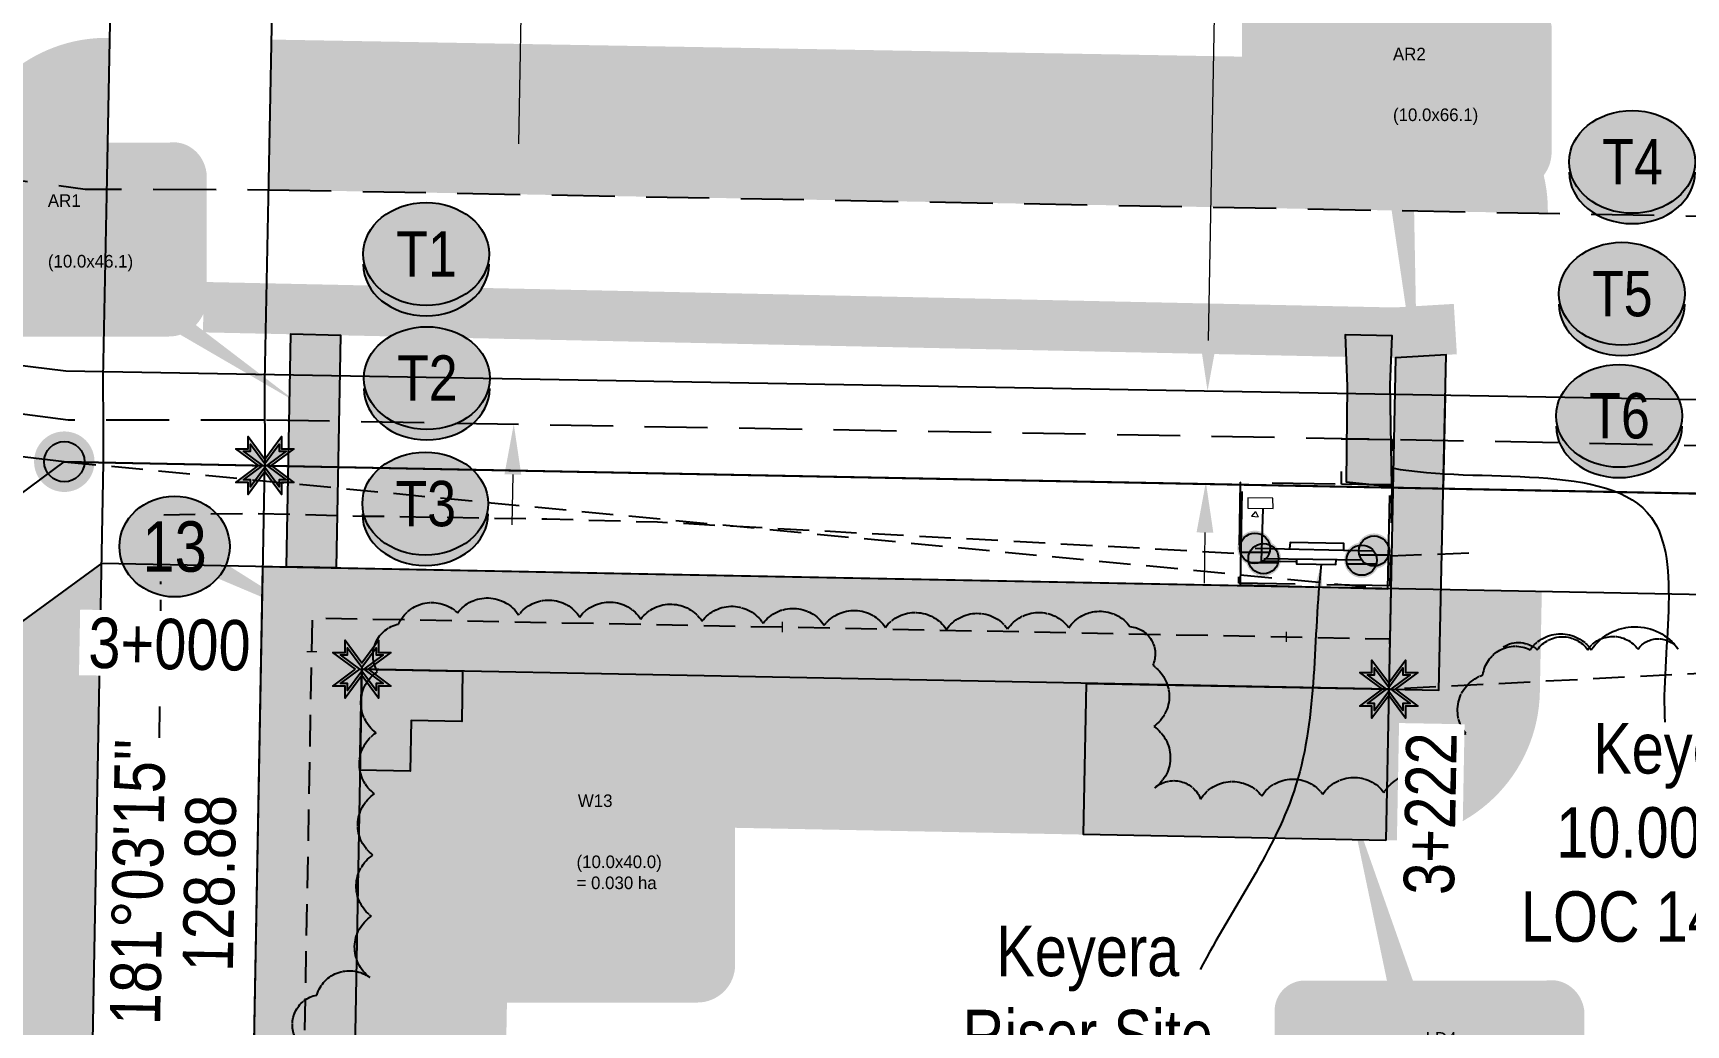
# Model space of a CAD drawing. Extents: x 413456 to 426437, y 6044251 to 6059667.
# Drawn here: x 415510.3 to 415838.2, y 6057493.7 to 6057690.3 of the extents above; entities that cross this region are included whole.
import ezdxf
from ezdxf.enums import TextEntityAlignment as Align

# ---------------------------------------------------------------- set-up
doc = ezdxf.new("R2018")
doc.units = 0
doc.header["$LTSCALE"] = 5
doc.header["$PDSIZE"] = 0.5
for name, pattern in [('0', [1, 1, 0]), ('foc-ACCESSROAD', [3.75, 2.5, -1.25]), ('foc-TIELINE', [1.875, 1.25, -0.625]), ('UG_PIPE', [1.875, 1.25, -0.625])]:
    doc.linetypes.add(name, pattern=pattern)
doc.layers.get('Defpoints').update_dxf_attribs({"color": 9})
for name, color, linetype in [('AS-FENCE', 48, 'foc-FENCE'), ('AS-PIPE-UG', 44, 'UG_PIPE'), ('AS-ROADS', 254, 'Continuous'), ('AS-SYMBOL', 7, 'Continuous'), ('CG-NOTES', 7, 'Continuous'), ('F-AR', 190, 'foc-ACCESSROAD'), ('F-RW', 190, 'Continuous'), ('F-WS', 190, 'foc-ACCESSROAD'), ('L-BD', 7, 'Continuous'), ('L-MON', 1, 'Continuous'), ('L-TIE', 7, 'foc-TIELINE'), ('P-BUFFER-H 100m', 191, 'Continuous'), ('P-BUFFER-H 30m', 51, 'Continuous'), ('P-CROSSINGS_2', 250, 'Continuous'), ('P-ELEVATION', 7, 'Continuous'), ('P-PROPOSED', 10, 'Continuous'), ('P-PROPOSED-H', 21, 'Continuous'), ('P-TEMP-BLOCKS', 250, 'Continuous'), ('P-TEMP-H', 41, 'Continuous'), ('P-TEMP_WORKSPACE', 46, 'Continuous'), ('T-BUSH', 110, '0'), ('T-TIE', 201, 'foc-TIELINE')]:
    doc.layers.add(name, color=color, linetype=linetype)
for name, color, linetype, lineweight in [('AS-GENERAL', 48, 'Continuous', 18), ('F-AR-T', 190, 'Continuous', 9), ('F-RW-T', 190, 'Continuous', 9), ('F-WS-T', 190, 'Continuous', 9), ('T-TIE-T', 201, 'Continuous', 18)]:
    doc.layers.add(name, color=color, linetype=linetype, lineweight=lineweight)
doc.layers.add('AS-PIPE-AG', color=7, linetype='Continuous', true_color=0x7d00fa)
doc.layers.add('P-100m WELL BORE BUFFER', color=7, linetype='Continuous', true_color=0xf5ffd6)
doc.styles.add('80', font='ARIALN.TTF', dxfattribs={"height": 10})
doc.styles.add('80CG', font='ARIALN.TTF', dxfattribs={"height": 10})
doc.styles.add('80L', font='ARIALN.TTF', dxfattribs={"height": 10})
doc.styles.add('Crossing', font='ARIALN.TTF', dxfattribs={"height": 10})
doc.styles.add('foc-LtypeFont', font='ARIALN.TTF', dxfattribs={"height": 7.349999999999999})
doc.styles.get("Standard").update_dxf_attribs({"font": 'ARIALN.TTF'})
doc.linetypes.add('foc-FENCE', pattern='A,10,-1,["X",foc-LtypeFont,S=0.2,R=0,X=-0.625,Y=-0.75],-1.239999999999999', length=12.24)
doc.dimstyles.new('Compass 5 000', dxfattribs={"dimscale": 5, "dimtxt": 9, "dimasz": 2, "dimexe": 0.2, "dimexo": 0.0625, "dimgap": 0.5, "dimtad": 0, "dimtih": 1, "dimtoh": 1, "dimzin": 0, "dimdsep": 46, "dimtxsty": '80CG', "dimcen": 0.1, "dimse1": 1, "dimse2": 1, "dimclrd": 256, "dimclrt": 256, "dimaunit": 1, "dimadec": 4, "dimazin": 0, "dimtfac": 0.06, "dimtofl": 0, "dimtmove": 0, "dimatfit": 1, "dimfxl": 0.2, "dimtolj": 1, "dimtzin": 0, "dimlwd": -1, "dimarcsym": 0})

# ---------------------------------------------------------------- blocks, each defined once
blk = doc.blocks.new('*U69')
at = {"true_color": 0xff8aff}
h = blk.add_hatch(color=211, dxfattribs=at)
edge = h.paths.add_edge_path()
edge.add_line((-23.99999999999998, -18.46638360340149), (23.99999999999998, -18.46638360340149))
edge.add_arc((23.99999999999998, -12.46638360340149), 5.999999999999998, 270, 360)
edge.add_line((29.99999999999998, -12.46638360340149), (29.99999999999998, 12.5))
edge.add_arc((23.99999999999998, 12.5), 6, 0, 90)
edge.add_line((23.99999999999998, 18.5), (-23.99999999999998, 18.5))
edge.add_arc((-23.99999999999998, 12.5), 6, 90, 180)
edge.add_line((-29.99999999999998, 12.5), (-29.99999999999999, -12.46638360340149))
edge.add_arc((-23.99999999999999, -12.46638360340149), 6, 180, 270)
at = {"flags": 128}
blk.add_lwpolyline([(-15.28865068942859, 54.67533657153743, 0, 7.499999999999998, 0), (-3.398394867633905e-15, 0, 0, 0, 0)], format="xyseb", dxfattribs=at)
at = {"color": 250, "flags": 128}
blk.add_lwpolyline([(-23.99999999999998, -18.46638360340149, 3, 3, 0), (23.99999999999998, -18.46638360340149, 3, 3, 0.414213562373095), (29.99999999999998, -12.46638360340149, 3, 3, 0), (29.99999999999998, 12.5, 3, 0, 0.414213562373095), (23.99999999999998, 18.5, 0, 0, 0), (-23.99999999999998, 18.5, 0, 0, 0.414213562373095), (-29.99999999999998, 12.5, 0, 0, 0), (-29.99999999999999, -12.46638360340149, 0, 3, 0.414213562373095)], format="xyseb", close=True, dxfattribs=at)
at = {"color": 250, "lineweight": 30, "flags": 104}
blk.add_attdef('TEMP_AREA_W1', text='', height=12, dxfattribs=at).set_placement((-3.398394867633905e-15, 8.264756821857418), align=Align.MIDDLE_CENTER)
blk.add_attdef('ENTER_TEXT', text='', height=9, dxfattribs=at).set_placement((0.00613915416096944, -3.777065534515051), align=Align.TOP_CENTER)
blk = doc.blocks.new('*U293')
at = {"true_color": 0xff8aff}
h = blk.add_hatch(color=211, dxfattribs=at)
edge = h.paths.add_edge_path()
edge.add_line((-23.99999999999999, -31.45343803282094), (23.99999999999998, -31.45343803282094))
edge.add_arc((23.99999999999998, -25.45343803282094), 6, 270, 360)
edge.add_line((29.99999999999998, -25.45343803282094), (29.99999999999998, 12.5))
edge.add_arc((23.99999999999998, 12.5), 6, 0, 90)
edge.add_line((23.99999999999998, 18.5), (-23.99999999999998, 18.5))
edge.add_arc((-23.99999999999998, 12.5), 6, 90, 180)
edge.add_line((-29.99999999999998, 12.5), (-29.99999999999999, -25.45343803282094))
edge.add_arc((-23.99999999999999, -25.45343803282094), 6.000000000000004, 180, 270)
at = {"color": 250, "flags": 128}
blk.add_lwpolyline([(-23.99999999999999, -31.45343803282094, 3, 3, 0), (23.99999999999998, -31.45343803282094, 3, 3, 0.414213562373095), (29.99999999999998, -25.45343803282094, 3, 3, 0), (29.99999999999998, 12.5, 3, 0, 0.414213562373095), (23.99999999999998, 18.5, 0, 0, 0), (-23.99999999999998, 18.5, 0, 0, 0.414213562373095), (-29.99999999999998, 12.5, 0, 0, 0), (-29.99999999999999, -25.45343803282094, 0, 3, 0.414213562373095)], format="xyseb", close=True, dxfattribs=at)
at = {"flags": 128}
blk.add_lwpolyline([(9.458804863232778, 10.45174172160793, 0, 7.499999999999998, 0), (-3.398394867633905e-15, 0, 0, 0, 0)], format="xyseb", dxfattribs=at)
at = {"color": 250, "lineweight": 30, "flags": 104}
blk.add_attdef('TEMP_AREA_W1', text='', height=12, dxfattribs=at).set_placement((-3.398394867633905e-15, 8.264756821857418), align=Align.MIDDLE_CENTER)
blk.add_attdef('ENTER_TEXT', text='', height=9, dxfattribs=at).set_placement((0.00613915416096944, -3.777065534515051), align=Align.TOP_CENTER)
blk = doc.blocks.new('*D100')
at = {"layer": 'Defpoints', "color": 0, "transparency": 16777216}
for p in [(415606.481673228, 6057658.317308742), (415664.2293609109, 6057657.253612895), (415663.3904024042, 6057611.706839344)]:
    blk.add_point(p, dxfattribs=at)
at = {"layer": 'F-AR-T', "transparency": 16777216}
for p, q in [((415606.6658391204, 6057668.315612745), (415607.8023235027, 6057730.014965444)), ((415607.8023235027, 6057730.014965444), (415617.8023235026, 6057730.014965444)), ((415605.458548829, 6057602.772231188), (415605.2743829365, 6057592.773927185))]:
    blk.add_line(p, q, dxfattribs=at)
for points in [[(415604.9994551199, 6057668.34630706), (415608.3322231207, 6057668.284918429), (415606.481673228, 6057658.317308742)], [(415603.7921648285, 6057602.802925503), (415607.1249328293, 6057602.741536872), (415605.6427147213, 6057612.77053519)]]:
    blk.add_solid(points, dxfattribs=at)
at = {"layer": 'F-AR-T', "transparency": 16777216, "insert": (415645.7013685226, 6057730.014965445), "char_height": 10, "attachment_point": 5, "style": '80CG'}
blk.add_mtext('\\A1;CanFor\\P45.72 A/R\\PDLO 3280', dxfattribs=at)
blk = doc.blocks.new('*D119')
at = {"layer": 'Defpoints', "color": 0, "transparency": 16777216}
for p in [(415641.8861599481, 6057621.192140359), (415641.554781077, 6057603.117384569), (415742.9340595822, 6057601.258717638)]:
    blk.add_point(p, dxfattribs=at)
at = {"layer": 'F-RW-T', "transparency": 16777216}
for p, q in [((415743.4487456008, 6057629.331793211), (415745.3969556517, 6057735.595118864)), ((415745.3969556517, 6057735.595118864), (415755.3969556516, 6057735.595118864)), ((415742.7507524349, 6057591.260397854), (415742.5674452875, 6057581.262078071))]:
    blk.add_line(p, q, dxfattribs=at)
for points in [[(415741.7823589702, 6057629.362344403), (415745.1151322313, 6057629.30124202), (415743.2654384534, 6057619.333473428)], [(415741.0843658043, 6057591.290949046), (415744.4171390655, 6057591.229846663), (415742.9340595822, 6057601.258717638)]]:
    blk.add_solid(points, dxfattribs=at)
at = {"layer": 'F-RW-T', "transparency": 16777216, "insert": (415794.4794931683, 6057735.595118865), "char_height": 10, "attachment_point": 5, "style": '80CG'}
blk.add_mtext('\\A1;PGI\\P18.00 P/L R/W\\PPlan 022 1872\\PPLA 001999', dxfattribs=at)
blk = doc.blocks.new('RISER')
h = blk.add_hatch(color=255)
h.dxf.hatch_style = 1
edge = h.paths.add_edge_path()
edge.add_arc((0, 0), 0.7000000000000001, 0, 360)
blk.add_hatch(color=13).paths.add_polyline_path([(0.5809894393423747, -0.1498374831999172), (-0.5809055220925075, -0.1501624933266612, 0.7745966773228882)])
at = {"color": 13}
blk.add_line((-0.5809055220925075, -0.1501624933266612), (0.5809894393423747, -0.1498374831996898), dxfattribs=at)
blk.add_circle((0, 0), 0.6000000000000001, dxfattribs=at)
blk = doc.blocks.new('XING3')
h = blk.add_hatch(color=250)
h.dxf.hatch_style = 1
edge = h.paths.add_edge_path()
edge.add_ellipse((0, -2.047489049626165), major_axis=(-12.5, 0), ratio=0.8162973455633619, start_angle=0, end_angle=180)
edge.add_line((12.5, -2.047489049626165), (12.5, 0))
edge.add_ellipse((0, 0), major_axis=(-12.5, 0), ratio=0.8162973455633619, start_angle=0, end_angle=180, ccw=False)
edge.add_line((-12.5, 0), (-12.5, -2.047489049626165))
at = {"layer": 'P-BUFFER-H 100m'}
h = blk.add_hatch(color=256, dxfattribs=at)
h.dxf.hatch_style = 1
edge = h.paths.add_edge_path()
edge.add_ellipse((0, 0), major_axis=(-12.5, 0), ratio=0.8162973455633619, start_angle=0, end_angle=360)
at = {"color": 250}
blk.add_ellipse((0, 0), major_axis=(-12.5, 0), ratio=0.8162973455633619, dxfattribs=at)
blk.add_ellipse((0, -2.047489049626165), major_axis=(-12.5, 0), ratio=0.8162973455633619, start_param=0, end_param=3.141592653589793, dxfattribs=at)
at = {"color": 250, "style": 'Crossing'}
blk.add_attdef('CROSSING', text='', height=9, dxfattribs=at).set_placement((0.08916442567715421, 0.0199513138486509), align=Align.MIDDLE_CENTER)
at = {"color": 250, "style": 'Crossing', "flags": 1}
for tag, p in [('OWNER', (0.08916442567715421, -12.49201765665748)), ('DESCRIPTION', (0.08916442567715421, -25.770021277247)), ('LOCATION', (0.08916442567715421, -39.30337514164421)), ('DWG_REF', (0.08916442567715421, -52.83672900604233))]:
    blk.add_attdef(tag, text='', height=9, dxfattribs=at).set_placement(p, align=Align.MIDDLE_CENTER)
blk = doc.blocks.new('fdia')
at = {"color": 255, "const_width": 1}
blk.add_lwpolyline([(-0.5, 0, 1), (0.5, 0, 1)], format="xyb", close=True, dxfattribs=at)
blk = doc.blocks.new('Fdiaa')
blk.add_blockref('fdia', (0, 0))
blk = doc.blocks.new('fdib')
at = {"color": 1, "const_width": 1.6}
blk.add_lwpolyline([(-0.3999999999996362, 0, 0.9999999999999998), (0.3999999999996362, 0, 1)], format="xyb", close=True, dxfattribs=at)
at = {"color": 1}
blk.add_circle((0, 0), 0.8, dxfattribs=at)
blk = doc.blocks.new('Fdibb')
blk.add_blockref('fdib', (0, 0))
blk = doc.blocks.new('fdicc')
for name in ['Fdibb', 'Fdiaa']:
    blk.add_blockref(name, (0, 0))
blk = doc.blocks.new('FDI')
blk.add_blockref('fdicc', (0, 0))
blk = doc.blocks.new('TEMP')
h = blk.add_hatch(color=255)
h.dxf.hatch_style = 1
h.paths.add_polyline_path([(-5.274161e-10, 0.2514284397220763), (-0.6656854269836912, 1.152061669657268), (-0.6656854269836914, 0.6656854303339061), (-1.152061663105632, 0.6656854303339061), (-0.2514284404497629, 5.273253e-10), (-1.152061661774314, -0.665685419564579), (-0.6656854224511335, -0.6656854195645793), (-0.6656854224511335, -1.152061655686338), (-5.273251e-10, -0.2514284436956587), (0.6656854183820542, -1.152061663420681), (0.6656854183820542, -0.6656854208922597), (1.152061656810019, -0.6656854053035205), (0.2514284429676993, 5.273253e-10), (1.152061671303363, 0.6656854258011663), (0.6656854287749412, 0.6656854258011663), (0.6656854131859291, 1.15206166422904)])
h.paths.add_polyline_path([(0.5656854229146121, 0.8485281473411305), (0.5656854319800914, 0.5656854258011663), (0.8485281444547581, 0.5656854258011663), (0.0831890339399251, 0), (0.8485281399220186, -0.5656854150320215), (0.5656854183820542, -0.5656854240973189), (0.5656854183820542, -0.8485281365719859), (0, -0.08318903609469999), (-0.5656854224511337, -0.8485281320390644), (-0.5656854224511337, -0.5656854195645792), (-0.8485281349258001, -0.5656854195645794), (-0.0831890328488955, 0), (-0.8485281394583584, 0.5656854303339058), (-0.5656854269836913, 0.5656854303339061), (-0.5656854269836913, 0.8485281428085727), (0, 0.0831890306941206)], flags=16)
h = blk.add_hatch(color=1)
h.dxf.hatch_style = 1
h.paths.add_polyline_path([(0, 0.0831890306941205), (-0.5656854269836911, 0.8485281428085727), (-0.5656854269836912, 0.5656854303339061), (-0.8485281394583578, 0.5656854303339061), (-0.0831890328488953, -1e-16), (-0.8485281349258001, -0.5656854195645793), (-0.5656854224511337, -0.5656854195645793), (-0.5656854224511337, -0.848528132039064), (0, -0.08318903609469999), (0.5656854183820542, -0.8485281365719856), (0.5656854183820542, -0.5656854240973191), (0.8485281399220184, -0.5656854150320213), (0.0831890339399251, -1e-16), (0.8485281444547581, 0.5656854258011663), (0.5656854319800914, 0.5656854258011663), (0.5656854229146121, 0.8485281473411308)])
at = {"color": 1}
for p, q in [((-0.0831890328488953, 0), (0.0831890339399252, 0)), ((0, 0.0831890306941205), (0, -0.08318903609469999))]:
    blk.add_line(p, q, dxfattribs=at)
at = {"color": 255, "flags": 128}
blk.add_lwpolyline([(-0.251428440449763, 5.27325e-10), (-1.152061663105632, 0.6656854303339061), (-0.6656854269836914, 0.6656854303339061), (-0.6656854269836914, 1.152061669657268), (-5.274159999999999e-10, 0.2514284397220763), (0.6656854131859291, 1.15206166422904), (0.6656854287749412, 0.6656854258011663), (1.152061671303363, 0.6656854258011663), (0.2514284429676991, 5.27325e-10), (1.152061656810019, -0.6656854053035204), (0.6656854183820542, -0.6656854208922596), (0.6656854183820542, -1.152061663420681), (-5.27325e-10, -0.2514284436956586), (-0.6656854224511335, -1.152061655686338), (-0.6656854224511335, -0.6656854195645793), (-1.152061661774314, -0.6656854195645793)], close=True, dxfattribs=at)
at = {"color": 1, "flags": 128}
blk.add_lwpolyline([(-0.0831890328488953, 0), (-0.8485281394583578, 0.5656854303339061), (-0.5656854269836913, 0.5656854303339061), (-0.5656854269836913, 0.8485281428085727), (0, 0.0831890306941205), (0.5656854229146121, 0.8485281473411305), (0.5656854319800914, 0.5656854258011663), (0.8485281444547581, 0.5656854258011663), (0.0831890339399252, 0), (0.8485281399220184, -0.5656854150320214), (0.5656854183820542, -0.5656854240973189), (0.5656854183820542, -0.8485281365719856), (0, -0.08318903609469999), (-0.5656854224511335, -0.848528132039064), (-0.5656854224511335, -0.5656854195645792), (-0.8485281349258001, -0.5656854195645792)], close=True, dxfattribs=at)
blk = doc.blocks.new('*U251')
at = {"layer": 'P-ELEVATION'}
h = blk.add_hatch(color=111, dxfattribs=at)
h.dxf.hatch_style = 1
edge = h.paths.add_edge_path()
edge.add_ellipse((0, 0), major_axis=(-10.94338366431845, 0), ratio=0.9137941524069553, start_angle=0, end_angle=360)
at = {"layer": 'P-ELEVATION', "color": 7, "flags": 128}
blk.add_lwpolyline([(0, 0, 4.999999999999999, 0, 0), (27.24323918841147, -14.22023416221741, 0, 0, 0)], format="xyseb", dxfattribs=at)
at = {"layer": 'P-ELEVATION', "color": 7}
blk.add_ellipse((0, 0), major_axis=(-10.94338366431845, 0), ratio=0.9137941524069553, dxfattribs=at)
at = {"layer": 'P-ELEVATION', "style": '80'}
blk.add_attdef('BEND', text='', height=10, dxfattribs=at).set_placement((0, 0), align=Align.MIDDLE_CENTER)
blk = doc.blocks.new('*U296')
at = {"true_color": 0xff8aff}
h = blk.add_hatch(color=211, dxfattribs=at)
edge = h.paths.add_edge_path()
edge.add_line((-23.99999999999998, -18.46638360340149), (23.99999999999998, -18.46638360340149))
edge.add_arc((23.99999999999998, -12.46638360340149), 5.999999999999998, 270, 360)
edge.add_line((29.99999999999998, -12.46638360340149), (29.99999999999998, 12.5))
edge.add_arc((23.99999999999998, 12.5), 6, 0, 90)
edge.add_line((23.99999999999998, 18.5), (-23.99999999999998, 18.5))
edge.add_arc((-23.99999999999998, 12.5), 6, 90, 180)
edge.add_line((-29.99999999999998, 12.5), (-29.99999999999999, -12.46638360340149))
edge.add_arc((-23.99999999999999, -12.46638360340149), 6, 180, 270)
at = {"color": 250, "flags": 128}
blk.add_lwpolyline([(-23.99999999999998, -18.46638360340149, 3, 3, 0), (23.99999999999998, -18.46638360340149, 3, 3, 0.414213562373095), (29.99999999999998, -12.46638360340149, 3, 3, 0), (29.99999999999998, 12.5, 3, 0, 0.414213562373095), (23.99999999999998, 18.5, 0, 0, 0), (-23.99999999999998, 18.5, 0, 0, 0.414213562373095), (-29.99999999999998, 12.5, 0, 0, 0), (-29.99999999999999, -12.46638360340149, 0, 3, 0.414213562373095)], format="xyseb", close=True, dxfattribs=at)
at = {"flags": 128}
blk.add_lwpolyline([(49.81576155024889, -33.2725068853191, 0, 7.499999999999996, 0), (-3.398394867633904e-15, 0, 0, 0, 0)], format="xyseb", dxfattribs=at)
at = {"color": 250, "lineweight": 30, "flags": 104}
blk.add_attdef('TEMP_AREA_W1', text='', height=12, dxfattribs=at).set_placement((-3.398394867633905e-15, 8.264756821857418), align=Align.MIDDLE_CENTER)
blk.add_attdef('ENTER_TEXT', text='', height=9, dxfattribs=at).set_placement((0.00613915416096944, -3.777065534515051), align=Align.TOP_CENTER)
blk = doc.blocks.new('*U297')
at = {"true_color": 0xff8aff}
h = blk.add_hatch(color=211, dxfattribs=at)
edge = h.paths.add_edge_path()
edge.add_line((-23.99999999999998, -18.46638360340149), (23.99999999999998, -18.46638360340149))
edge.add_arc((23.99999999999998, -12.46638360340149), 5.999999999999998, 270, 360)
edge.add_line((29.99999999999998, -12.46638360340149), (29.99999999999998, 12.5))
edge.add_arc((23.99999999999998, 12.5), 6, 0, 90)
edge.add_line((23.99999999999998, 18.5), (-23.99999999999998, 18.5))
edge.add_arc((-23.99999999999998, 12.5), 6, 90, 180)
edge.add_line((-29.99999999999998, 12.5), (-29.99999999999999, -12.46638360340149))
edge.add_arc((-23.99999999999999, -12.46638360340149), 6, 180, 270)
at = {"color": 250, "flags": 128}
blk.add_lwpolyline([(-23.99999999999998, -18.46638360340149, 3, 3, 0), (23.99999999999998, -18.46638360340149, 3, 3, 0.414213562373095), (29.99999999999998, -12.46638360340149, 3, 3, 0), (29.99999999999998, 12.5, 3, 0, 0.414213562373095), (23.99999999999998, 18.5, 0, 0, 0), (-23.99999999999998, 18.5, 0, 0, 0.414213562373095), (-29.99999999999998, 12.5, 0, 0, 0), (-29.99999999999999, -12.46638360340149, 0, 3, 0.414213562373095)], format="xyseb", close=True, dxfattribs=at)
at = {"flags": 128}
blk.add_lwpolyline([(4.848373657911102, -58.88949079663712, 0, 7.499999999999996, 0), (-3.398394867633904e-15, -3.944304526105059e-31, 0, 0, 0)], format="xyseb", dxfattribs=at)
at = {"color": 250, "lineweight": 30, "flags": 104}
blk.add_attdef('TEMP_AREA_W1', text='', height=12, dxfattribs=at).set_placement((-3.398394867633905e-15, 8.264756821857418), align=Align.MIDDLE_CENTER)
blk.add_attdef('ENTER_TEXT', text='', height=9, dxfattribs=at).set_placement((0.00613915416096944, -3.777065534515051), align=Align.TOP_CENTER)

msp = doc.modelspace()

# ---------------------------------------------------------------- hatches: boundary and pattern name
at = {"layer": 'AS-ROADS'}
h = msp.add_hatch(color=256, dxfattribs=at)
h.dxf.hatch_style = 1
h.paths.add_polyline_path([(415779.827, 6057600.38), (415779.483, 6057620.582999984), (415779.8831606088, 6057630.295758883), (415770.5941080208, 6057630.467653904), (415770.99, 6057620.276), (415770.7949999992, 6057601.295999949)])
at = {"layer": 'P-BUFFER-H 30m'}
h = msp.add_hatch(color=256, dxfattribs=at)
h.dxf.hatch_style = 1
edge = h.paths.add_edge_path()
edge.add_arc((415524.9373902317, 6057659.356019962), 29.98690710089429, 88.88978375005235, 173.5225950118113)
edge.add_line((415495.1419069238, 6057662.738884414), (415520.608957677, 6057659.373059199))
edge.add_line((415520.608957677, 6057659.373059198), (415524.9373902315, 6057659.356019964))
edge.add_line((415524.9373902315, 6057659.356019963), (415525.5184080404, 6057689.337297716))
h = msp.add_hatch(color=256, dxfattribs=at)
h.dxf.hatch_style = 1
edge = h.paths.add_edge_path()
edge.add_line((415557.378469519, 6057688.99806581), (415556.9271011372, 6057659.230089805))
edge.add_line((415556.9271011372, 6057659.230089805), (415810.7746556274, 6057654.554290587))
edge.add_arc((415780.7923761262, 6057655.081087402), 29.98690712583179, 358.9934011277157, 448.9934011266252)
edge.add_line((415781.3191729418, 6057685.063366904), (415557.378469519, 6057688.99806581))
h = msp.add_hatch(color=256, dxfattribs=at)
h.dxf.hatch_style = 1
h.paths.add_polyline_path([(415539.1752483686, 6057420.905686055), (415528.1242373452, 6057444.189262732), (415521.8394477464, 6057472.537961123), (415523.9120413627, 6057585.175116286), (415493.0716244017, 6057562.670246474), (415491.4948003653, 6057481.279524227)])
h = msp.add_hatch(color=256, dxfattribs=at)
h.dxf.hatch_style = 1
edge = h.paths.add_edge_path()
edge.add_line((415613.0281950158, 6057379.000489581), (415628.7168643799, 6057391.390670602))
edge.add_arc((415610.1315928472, 6057414.92367465), 29.98690710017923, 308.3000372108755, 398.3000372131681)
edge.add_line((415633.6645968938, 6057433.508946183), (415609.2461744284, 6057464.427990527))
edge.add_line((415609.2461744284, 6057464.427990527), (415606.1415041483, 6057470.969276966))
edge.add_line((415606.1415041483, 6057470.969276966), (415603.9689878962, 6057480.768810745))
edge.add_line((415603.9689878962, 6057480.768810745), (415604.9412756945, 6057533.608755194))
edge.add_line((415604.9412756945, 6057533.608755194), (415778.6204692683, 6057530.224952181))
edge.add_arc((415779.2045952798, 6057560.206169538), 29.98690710001185, 268.8838438070117, 358.883843807016)
edge.add_line((415809.1858126372, 6057559.622043527), (415809.5752299782, 6057579.609521735))
edge.add_line((415809.5752299782, 6057579.609521735), (415779.5940126209, 6057580.19364778))
edge.add_line((415779.5940126209, 6057580.19364778), (415779.2045952799, 6057560.206169505))
edge.add_line((415779.2045952799, 6057560.206169505), (415575.5117254371, 6057564.174730962))
edge.add_line((415575.5117254371, 6057564.174730962), (415573.9215951585, 6057477.757524299))
edge.add_line((415573.9215951585, 6057477.757524299), (415577.5986016592, 6057461.171710758))
edge.add_line((415577.5986016592, 6057461.171710758), (415583.6104697722, 6057448.505196173))
edge.add_line((415583.6104697722, 6057448.505196173), (415610.1315928472, 6057414.92367465))
edge.add_line((415610.1315928472, 6057414.92367465), (415594.4429234833, 6057402.533493629))
edge.add_line((415594.4429234833, 6057402.533493629), (415613.0281950158, 6057379.000489581))
at = {"layer": 'P-PROPOSED-H'}
h = msp.add_hatch(color=256, dxfattribs=at)
h.dxf.hatch_style = 1
h.paths.add_polyline_path([(415779.5940126209, 6057580.19364778), (415779.2045952799, 6057560.206169503), (415575.5117254371, 6057564.17473096), (415573.9215951585, 6057477.757524299), (415577.5986016592, 6057461.171710758), (415583.6104697722, 6057448.505196171), (415610.1315928472, 6057414.92367465), (415410.4892943072, 6057257.255477203), (415193.3367986135, 6057305.709859088), (415062.4459098539, 6057471.451527564), (414937.1468720693, 6057496.19380227), (414959.4694912992, 6057609.239297852), (414934.2262655161, 6057817.440468571), (414979.8993842487, 6057853.434426405), (414992.2906322958, 6057837.746584321), (414955.424494791, 6057808.69321039), (414979.6983244209, 6057608.487428878), (414960.6322350543, 6057511.933547817), (415073.5601224666, 6057489.634152214), (415204.6232776744, 6057323.674349929), (415405.5618475633, 6057278.837866873), (415582.0527424602, 6057418.222162993), (415566.5200000014, 6057437.889999993), (415558.5699999999, 6057454.63999996), (415553.89, 6057475.75), (415555.8920252654, 6057584.552048137)])
at = {"layer": 'P-TEMP-H'}
h = msp.add_hatch(color=256, dxfattribs=at)
h.dxf.hatch_style = 1
h.paths.add_polyline_path([(415570.4722485062, 6057584.345007189), (415571.3635864521, 6057630.364475251), (415561.370224128, 6057630.578641129), (415560.4784871957, 6057584.538573451)])
h = msp.add_hatch(color=256, dxfattribs=at)
h.dxf.hatch_style = 1
h.paths.add_polyline_path([(415570.4722485062, 6057584.345007189), (415571.3635864521, 6057630.364475251), (415561.370224128, 6057630.578641129), (415560.4784871957, 6057584.538573451)])
h = msp.add_hatch(color=256, dxfattribs=at)
h.dxf.hatch_style = 1
h.paths.add_polyline_path([(415779.165681826, 6057560.206965591), (415789.1590229209, 6057559.992800194), (415790.5841128386, 6057626.490053901), (415780.573263747, 6057625.887264695), (415779.2045952799, 6057560.206169503)])
h = msp.add_hatch(color=256, dxfattribs=at)
h.dxf.hatch_style = 1
h.paths.add_polyline_path([(415595.4992036754, 6057563.785313654), (415595.3044950048, 6057553.791574501), (415585.3122194797, 6057553.98625469), (415585.1190025991, 6057543.99395073), (415575.125235074, 6057544.187195919), (415575.5117254371, 6057564.174730962)])
h = msp.add_hatch(color=256, dxfattribs=at)
h.dxf.hatch_style = 1
h.paths.add_polyline_path([(415778.6207721583, 6057530.240498926), (415718.6894309649, 6057531.408145132), (415719.2732540838, 6057561.373815765), (415779.2045952799, 6057560.206169505)])

# ---------------------------------------------------------------- linework, layer by layer
at = {"layer": 'AS-FENCE', "flags": 128}
msp.add_lwpolyline([(415750.085, 6057599.377), (415749.74, 6057580.924), (415779.058, 6057580.108), (415779.415, 6057598.612999949)], dxfattribs=at)
at = {"layer": 'AS-GENERAL', "flags": 128}
for points in [[(415751.2729999968, 6057598.145), (415751.2609999968, 6057596.119), (415756.255, 6057596.032999949), (415756.247, 6057598.103), (415751.2729999968, 6057598.145)], [(415752.752, 6057595.426), (415752.016, 6057594.532), (415753.3089999968, 6057594.391)], [(415752.752, 6057595.426), (415753.3089999968, 6057594.391)]]:
    msp.add_lwpolyline(points, dxfattribs=at)
at = {"layer": 'AS-PIPE-AG', "flags": 128}
for points in [[(415754.238, 6057595.999999949), (415753.888, 6057585.688), (415760.739, 6057585.552999949)], [(415770.321, 6057587.905), (415770.324, 6057589.086), (415759.647, 6057589.311), (415759.513, 6057588.139)], [(415752.726, 6057588.180999949), (415776.076, 6057587.613)], [(415773.861, 6057585.788999949), (415754.4519999968, 6057586.074999949)], [(415760.933, 6057585.963), (415760.938, 6057585.037999948), (415768.708, 6057584.955999969), (415768.755, 6057585.889)]]:
    msp.add_lwpolyline(points, dxfattribs=at)
at = {"layer": 'AS-PIPE-UG', "flags": 128}
for points in [[(415536.191, 6057594.769), (415553.255, 6057595.094999949), (415576.11, 6057594.549), (415612.214, 6057593.986999949), (415634.15, 6057593.374), (415749.729, 6057587.132999949)], [(415779.494, 6057586.665), (415796.671, 6057587.275)], [(415535.5428534803, 6057571.68456384), (415535.635, 6057581.583)], [(415535.3462863311, 6057550.569199102), (415535.4533250651, 6057559.719928571)]]:
    msp.add_lwpolyline(points, dxfattribs=at)
at = {"layer": 'AS-ROADS', "const_width": 9.995635699999712, "flags": 128}
msp.add_lwpolyline([(415792.42, 6057631.608), (415780.429, 6057630.883), (415544.087, 6057635.948)], dxfattribs=at)
at = {"layer": 'AS-ROADS', "flags": 128}
msp.add_lwpolyline([(415779.827, 6057600.38), (415779.483, 6057620.582999984), (415779.8831606088, 6057630.295758883), (415770.5941080208, 6057630.467653904), (415770.99, 6057620.276), (415770.7949999992, 6057601.295999949)], close=True, dxfattribs=at)
at = {"layer": 'F-AR', "flags": 128}
for points in [[(415556.042016646, 6057613.551800609), (415517.2636839207, 6057613.554960869), (415432.6849135913, 6057624.631466975), (415410.0539250011, 6057627.847270582), (415319.9149264537, 6057640.657883309), (415296.5168167232, 6057643.983488959), (415290.4497100926, 6057648.729890839), (415284.2927586802, 6057653.546247139), (415247.4284923349, 6057682.388066933), (415244.8207286385, 6057684.428071933), (415244.0386804868, 6057685.040178651), (415220.1404885547, 6057697.465593913), (415206.4023570084, 6057704.608349917), (415190.1806439943, 6057713.042743354), (415176.6489704814, 6057721.803989406), (415130.5457068585, 6057751.654808827), (415051.0090358984, 6057815.1573883), (415020.6279963187, 6057840.897988543), (415004.4476428248, 6057854.60799432), (414942.8547894361, 6057932.587141496), (414767.1159065618, 6058168.956128791), (414210.5482855457, 6058913.602332)], [(415027.3140762369, 6057898.904002164), (415057.5806161916, 6057870.017457752), (415080.2790547702, 6057850.288575152), (415102.1279849187, 6057832.84471995), (415110.0795459379, 6057826.495727419), (415157.2975075997, 6057788.797454904), (415177.6569653648, 6057775.615055739), (415213.2015880006, 6057752.600917344), (415230.8270123011, 6057743.436558085), (415255.5491537345, 6057730.582080255), (415258.2986362926, 6057729.15191908), (415264.6832564957, 6057725.832809842), (415283.159632995, 6057708.065879874), (415299.9168976841, 6057691.952732011), (415302.6715449701, 6057689.303929893), (415392.281813851, 6057676.561676269), (415414.9833945453, 6057673.332947495), (415520.608957677, 6057659.373059198), (415556.9271011372, 6057659.230089805)], [(415556.9271011372, 6057659.230089805), (415977.3253618064, 6057651.486474386), (416007.4828744461, 6057650.996999856), (416356.8423877765, 6057645.327270932), (416457.7892366493, 6057635.224690772), (416513.2532995895, 6057626.408840867)], [(415887.7979037935, 6057607.53328194), (415779.9767384363, 6057609.693366891), (415769.9779744768, 6057609.874957252), (415556.042016646, 6057613.551800609)]]:
    msp.add_lwpolyline(points, dxfattribs=at)
msp.add_lwpolyline([(415779.8119836958, 6057600.696898333), (415776.2687724495, 6057600.760568064), (415769.8144742499, 6057600.878365085), (415769.9779744768, 6057609.874957252), (415779.9767384363, 6057609.693366891), (415779.8119836958, 6057600.696898333)], close=True, dxfattribs=at)
at = {"layer": 'F-RW'}
for p, q in [((415516.479, 6057605.315), (416350.588, 6057589.063999999)), ((415553.89, 6057475.75), (415556.26, 6057604.549999966)), ((415523.9120413622, 6057585.175116286), (416350.1985826591, 6057569.076521762))]:
    msp.add_line(p, q, dxfattribs=at)
for points in [[(415184.7300132996, 6058153.236127622), (415267.5188828009, 6058051.203158614), (415274.3424393585, 6058042.80115137), (415280.6440270023, 6058035.041426836), (415316.5630056678, 6057990.814131839), (415373.2560480092, 6057921.00364389), (415400.712904183, 6057887.202147846), (415415.5115648724, 6057873.087081288), (415511.4455061131, 6057802.43176197), (415529.6305774401, 6057782.71900985), (415543.7454842144, 6057759.914573479), (415553.2774921346, 6057734.845457721), (415557.8803926844, 6057708.423555436), (415556.8963051509, 6057657.640899887), (415556.1921353648, 6057621.292799718), (415556.26, 6057604.549999966)], [(415524.2793793468, 6057605.138463246), (415524.2394661442, 6057612.512913235), (415524.2111681612, 6057621.883235848), (415524.9155964727, 6057658.231433543), (415525.8403719134, 6057705.951054044), (415522.2886700516, 6057726.338911541), (415514.9334049575, 6057745.68243646), (415504.0422086388, 6057763.279586532), (415490.0097278166, 6057778.491018006), (415333.8534178714, 6057893.4994722)], [(415516.479, 6057605.315), (415436.2418983685, 6057614.845225711), (415413.6764707395, 6057617.916948589), (415328.726463593, 6057629.482191517), (415300.2297619412, 6057633.361815045), (415286.9980474722, 6057627.508453497), (415272.8828429462, 6057621.208507487), (415250.6267744824, 6057611.326798899), (415225.9374602648, 6057600.339821603), (415211.3245797629, 6057593.835269662), (415190.866717749, 6057584.733875796), (415173.9403688891, 6057577.169089009), (415090.1339315854, 6057539.731698499), (415080.9338391128, 6057535.622315572), (415061.4319381217, 6057527.689331532), (414531.5676065372, 6057632.319415671), (414383.5002615638, 6057657.615201123), (414353.445872902, 6057663.573922049), (414348.0118606743, 6057664.653205224), (414349.1269289006, 6057669.598330277), (414253.8979921839, 6057688.451933549)], [(414253.5131260275, 6057668.09894981), (414353.1579617225, 6057648.34521844), (414383.2124651913, 6057642.387197142), (414528.663, 6057617.61), (415151.1113236367, 6057494.697743768), (415157.7244397358, 6057486.343808006), (415171.9031818552, 6057468.390474828), (415232.0680039647, 6057392.213936725), (415318.3948543079, 6057460.313905526), (415326.1984092882, 6057466.558997286), (415347.9587355642, 6057482.542510886), (415356.0214415214, 6057488.464603744), (415369.8150946378, 6057498.397108788), (415393.3810306521, 6057515.363880581), (415409.5000241823, 6057526.990145863), (415439.061991518, 6057548.293569034), (415456.0006962392, 6057560.468435129), (415516.479, 6057605.315)], [(415288.705897363, 6057647.95392065), (415290.4497100926, 6057648.72989085), (415297.5933238398, 6057651.909506271), (415312.6617452216, 6057649.860691383), (415406.6813603741, 6057637.092273723), (415429.2709287765, 6057634.02586801), (415516.7950780696, 6057623.304367686), (415885.6533816007, 6057616.823427125)], [(415965.2255610223, 6057615.425322318), (415976.6543664645, 6057615.224515102), (415976.3035199179, 6057596.356208914), (415516.479, 6057605.315)], [(415528.1242373452, 6057444.189262732), (415521.8394477464, 6057472.537961123), (415524.2793793468, 6057605.138463246)], [(415523.9120413627, 6057585.175116286), (415463.1440421724, 6057540.831490479), (415446.2526380334, 6057528.628487589), (415422.0364014773, 6057511.134270064), (415405.9149247752, 6057499.487987005), (415382.3752812251, 6057482.482621791), (415368.5999983373, 6057472.531017036), (415360.4867895592, 6057466.670803744), (415338.4144883442, 6057450.742006492), (415330.7402304441, 6057444.671247148), (415228.7703114235, 6057364.135564061), (415171.3137337241, 6057436.909497334), (415140.0017443488, 6057476.514204143), (414795.3469545829, 6057544.571737953)]]:
    msp.add_lwpolyline(points, dxfattribs=at)
at = {"layer": 'F-WS', "flags": 128}
msp.add_lwpolyline([(415779.4223099636, 6057580.700657678), (415775.9053169916, 6057580.764540586), (415749.440641389, 6057581.249525502), (415749.8308256517, 6057601.244256326), (415769.8144742499, 6057600.878365085), (415776.2687724495, 6057600.760568064), (415779.8119836958, 6057600.696898333), (415779.4223099636, 6057580.700657678)], close=True, dxfattribs=at)
at = {"layer": 'L-TIE'}
msp.add_line((416350.3386311407, 6057589.051405576), (415779.2045952799, 6057560.206169503), dxfattribs=at)
at = {"layer": 'L-TIE', "flags": 128}
msp.add_lwpolyline([(415516.479, 6057605.315), (415779.058, 6057580.108)], dxfattribs=at)
at = {"layer": 'P-100m WELL BORE BUFFER', "flags": 128}
msp.add_lwpolyline([(415790.4128115886, 6057618.496829805), (415790.0161022393, 6057599.985658813)], dxfattribs=at)
at = {"layer": 'P-PROPOSED'}
msp.add_lwpolyline([(415204.6232776744, 6057323.674349929), (415405.5618475633, 6057278.837866873), (415582.0527424602, 6057418.222162993), (415566.5200000014, 6057437.889999993), (415558.5699999999, 6057454.63999996), (415553.89, 6057475.75), (415555.8920252654, 6057584.552048137), (415779.5940126209, 6057580.19364778), (415779.2045952799, 6057560.206169503), (415575.5117254371, 6057564.17473096), (415573.9215951585, 6057477.757524299), (415577.5986016592, 6057461.171710758), (415583.6104697722, 6057448.505196171), (415610.1315928472, 6057414.92367465), (415410.4892943072, 6057257.255477203), (415193.3367986135, 6057305.709859088)], dxfattribs=at)
at = {"layer": 'P-TEMP_WORKSPACE'}
for points in [[(415570.4722485062, 6057584.345007189), (415571.3635864521, 6057630.364475251), (415561.370224128, 6057630.578641129), (415560.4784871957, 6057584.538573451)], [(415779.165681826, 6057560.206965591), (415789.1590229209, 6057559.992800194), (415790.5841128386, 6057626.490053901), (415780.573263747, 6057625.887264695), (415779.2045952799, 6057560.206169503)], [(415595.4992036754, 6057563.785313654), (415595.3044950048, 6057553.791574501), (415585.3122194797, 6057553.98625469), (415585.1190025991, 6057543.99395073), (415575.125235074, 6057544.187195919), (415575.5117254371, 6057564.174730962)], [(415778.6207721583, 6057530.240498926), (415718.6894309649, 6057531.408145132), (415719.2732540838, 6057561.373815765), (415779.2045952799, 6057560.206169505)]]:
    msp.add_lwpolyline(points, close=True, dxfattribs=at)
at = {"layer": 'T-BUSH', "flags": 128}
for points in [[(415668.4945079882, 6057314.693055426, -0.52056705), (415660.4299221403, 6057323.758919215, -0.52056705), (415663.5524962015, 6057332.292345789, -0.52056705), (415672.4416335018, 6057340.55132086, -0.52056705), (415669.5535254617, 6057348.450321111, -0.52056705), (415660.1765772059, 6057356.150988131, -0.52056705), (415652.2234830912, 6057365.248043374, -0.52056705), (415644.7069007416, 6057374.773190144, -0.52056705), (415637.1438226477, 6057383.927837983, -0.52056705), (415627.5066784038, 6057376.555397275, -0.52056705), (415618.7071576678, 6057379.309747946, -0.52056705), (415610.4122983989, 6057388.16540946, -0.52056705), (415602.11743913, 6057397.021070976, -0.52056705), (415598.7284939441, 6057406.54997097, -0.52056705), (415598.9324508494, 6057416.707668066, -0.52056705), (415591.0860746491, 6057425.963034708, -0.52056705), (415583.2396984489, 6057435.21840135, -0.52056705), (415575.6818902322, 6057444.645625939, -0.52056705), (415571.2817782125, 6057455.953430562, -0.52056705), (415566.881666193, 6057467.261235183, -0.52056705), (415562.4815541735, 6057478.569039807, -0.52056705), (415562.5554959737, 6057490.69065325, -0.52056705), (415566.5645110667, 6057499.590856346, -0.52056705), (415577.0784917627, 6057503.078057541, -0.52056705), (415577.3886100634, 6057515.207824968, -0.52056705), (415577.698728364, 6057527.337592393, -0.52056705), (415578.0088466646, 6057539.467359818, -0.52056705), (415578.3189649651, 6057551.597127244, -0.52056705), (415578.6290832658, 6057563.726894669, -0.52056705), (415582.7628972429, 6057573.099787933, -0.52056705), (415594.4691447666, 6057575.352041814, -0.52056705), (415606.5958607235, 6057574.939499381, -0.52056705), (415618.7225766804, 6057574.526956949, -0.52056705), (415630.8492926372, 6057574.114414517, -0.52056705), (415642.976008594, 6057573.701872083, -0.52056705), (415655.1027245508, 6057573.289329653, -0.52056705), (415667.2294405077, 6057572.87678722, -0.52056705), (415679.3561564646, 6057572.464244789, -0.52056705), (415691.4828724214, 6057572.051702355, -0.52056705), (415703.6132853717, 6057572.153646935, -0.52056705), (415715.7446776316, 6057572.391875802, -0.52056705), (415727.8760698916, 6057572.630104668, -0.52056705), (415732.3889054399, 6057564.955064694, -0.52056705), (415732.6110620388, 6057552.823367468, -0.52056705), (415732.8332186377, 6057540.691670241, -0.52056705), (415741.8959710049, 6057538.415584436, -0.52056705), (415754.0065525321, 6057539.065316495, -0.52056705), (415766.1356111884, 6057539.402017054, -0.52056705), (415778.2646698448, 6057539.738717615, -0.52056705), (415790.3565466847, 6057540.690606634, -0.52056705), (415794.4855298097, 6057551.410829743, -0.52056705), (415797.9010148829, 6057563.043130408, -0.52056705), (415807.2545235533, 6057568.03211263, -0.52056705), (415819.3875953183, 6057568.028528854, -0.52056705), (415836.6137533039, 6057568.1994569, -0.52056705)], [(415801.9384915922, 6057568.596158363, -0.3404058234950298), (415808.6799372053, 6057568.016541098, -0.52056705), (415818.6750336674, 6057568.0214584, -0.52056705), (415828.6701773268, 6057568.12063608, -0.52056705), (415836.6137533039, 6057568.199456851)]]:
    msp.add_lwpolyline(points, format="xyb", dxfattribs=at)
at = {"layer": 'T-TIE-T'}
for p, q in [((415658.9238562833, 6057571.54694985), (415658.96281502, 6057573.546570371)), ((415758.9048821937, 6057569.599013017), (415758.9438409304, 6057571.598633535)), ((415779.3798245821, 6057569.200098382), (415779.4187833188, 6057571.199718897)), ((415566.5776913678, 6057567.605288299), (415564.5780298647, 6057567.642083313))]:
    msp.add_line(p, q, dxfattribs=at)

# ---------------------------------------------------------------- block references
at = {"layer": 'AS-SYMBOL', "color": 6, "xscale": 4.997817849999856, "yscale": 4.997817849999856, "zscale": 4.997817849999856}
for p in [(415752.662, 6057588.158), (415754.359, 6057586.095), (415773.861, 6057585.788), (415776.288, 6057587.604)]:
    msp.add_blockref('RISER', p, dxfattribs=at)
at = {"layer": 'CG-NOTES', "xscale": 0.99956357, "yscale": 0.99956357, "zscale": 0.99956357}
msp.add_blockref('*U251', (415538.3650965635, 6057588.503046745), dxfattribs=at).add_auto_attribs({'BEND': '13'})
at = {"layer": 'L-MON', "color": 3}
for name, p, xscale, yscale, zscale in [('FDI', (415516.479, 6057605.315), 4.999999999999877, 4.999999999999877, 4.999999999999877), ('TEMP', (415556.26, 6057604.549999966), 4.997817849999914, 4.997817849999914, 4.997817849999914)]:
    msp.add_blockref(name, p, dxfattribs=dict(at, xscale=xscale, yscale=yscale, zscale=zscale))
at = {"layer": 'L-MON'}
for name, p, xscale, yscale, zscale in [('FDI', (415516.479, 6057605.315), 4.999999999999883, 4.999999999999883, 4.999999999999883), ('TEMP', (415575.5117254371, 6057564.17473096), 4.997817849999914, 4.997817849999914, 4.997817849999914)]:
    msp.add_blockref(name, p, dxfattribs=dict(at, xscale=xscale, yscale=yscale, zscale=zscale))
at = {"layer": 'P-CROSSINGS_2', "xscale": 0.9990318021807472, "yscale": 0.9990318021807472, "zscale": 0.9990318021807472}
for p, values in [((415827.487910404, 6057664.746494242), {'CROSSING': 'T4'}), ((415588.2549954887, 6057646.488415076), {'CROSSING': 'T1'}), ((415825.4501161881, 6057638.61257645), {'CROSSING': 'T5'}), ((415588.3995788396, 6057621.879885525), {'CROSSING': 'T2'}), ((415824.9083259521, 6057614.399288878), {'CROSSING': 'T6'}), ((415588.0886677625, 6057596.996577927), {'CROSSING': 'T3'})]:
    msp.add_blockref('XING3', p, dxfattribs=at).add_auto_attribs(values)
at = {"layer": 'P-TEMP-BLOCKS'}
ref = msp.add_blockref('*U297', (415780.0477643511, 6057679.116537565), dxfattribs=dict(at, xscale=0.999045246310749, yscale=0.999045246310749, zscale=0.999045246310749))
lines = msp.add_mtext('AR2', dxfattribs={"layer": '0', "color": 250, "insert": (415780.0477643511, 6057687.373403583), "char_height": 2.5, "attachment_point": 1})
ref.add_attrib('TEMP_AREA_W1', '', (415780.0477643511, 6057687.373403583), dxfattribs={"flags": 104}).embed_mtext(lines)
lines = msp.add_mtext('(10.0x66.1)', dxfattribs={"layer": '0', "color": 250, "insert": (415780.0538976438, 6057675.343078198), "char_height": 2.5, "attachment_point": 1})
ref.add_attrib('ENTER_TEXT', '', (415780.0538976438, 6057675.343078198), dxfattribs={"flags": 104}).embed_mtext(lines)
ref = msp.add_blockref('*U296', (415513.2192683817, 6057650.078572545), dxfattribs=dict(at, xscale=0.999045246310749, yscale=0.999045246310749, zscale=0.999045246310749))
lines = msp.add_mtext('AR1', dxfattribs={"layer": '0', "color": 250, "insert": (415513.2192683817, 6057658.335438562), "char_height": 2.5, "attachment_point": 1})
ref.add_attrib('TEMP_AREA_W1', '', (415513.2192683817, 6057658.335438562), dxfattribs={"flags": 104}).embed_mtext(lines)
lines = msp.add_mtext('(10.0x46.1)', dxfattribs={"layer": '0', "color": 250, "insert": (415513.2254016744, 6057646.305113173), "char_height": 2.5, "attachment_point": 1})
ref.add_attrib('ENTER_TEXT', '', (415513.2254016744, 6057646.305113173), dxfattribs={"flags": 104}).embed_mtext(lines)
ref = msp.add_blockref('*U293', (415618.0842535192, 6057531.022981207), dxfattribs=dict(at, xscale=0.9990429872970835, yscale=0.9990429872970835, zscale=0.9990429872970835))
lines = msp.add_mtext('W13', dxfattribs={"layer": '0', "color": 250, "insert": (415618.3541177914, 6057539.361605584), "char_height": 2.5, "attachment_point": 1})
ref.add_attrib('TEMP_AREA_W1', '', (415618.3541177914, 6057539.361605584), dxfattribs={"flags": 104}).embed_mtext(lines)
lines = msp.add_mtext('(10.0x40.0)\\P= 0.030 ha', dxfattribs={"layer": '0', "color": 250, "insert": (415618.0903867985, 6057527.249530371), "char_height": 2.5, "attachment_point": 1})
ref.add_attrib('ENTER_TEXT', '', (415618.0903867985, 6057527.249530371), dxfattribs={"flags": 104}).embed_mtext(lines)
ref = msp.add_blockref('*U69', (415786.5424598687, 6057483.981854987), dxfattribs=dict(at, xscale=0.999045246310749, yscale=0.999045246310749, zscale=0.999045246310749))
lines = msp.add_mtext('LD4', dxfattribs={"layer": '0', "color": 250, "insert": (415786.5424598687, 6057492.238721002), "char_height": 2.5, "attachment_point": 1})
ref.add_attrib('TEMP_AREA_W1', '', (415786.5424598687, 6057492.238721002), dxfattribs={"flags": 104}).embed_mtext(lines)
lines = msp.add_mtext('(30.0x60.0)', dxfattribs={"layer": '0', "color": 250, "insert": (415786.5485931614, 6057480.20839562), "char_height": 2.5, "attachment_point": 1})
ref.add_attrib('ENTER_TEXT', '', (415786.5485931614, 6057480.20839562), dxfattribs={"flags": 104}).embed_mtext(lines)

# ---------------------------------------------------------------- texts
at = {"layer": 'F-AR-T', "insert": (415837.9071823945, 6057531.754409646), "char_height": 9.999999999999707, "attachment_point": 5, "style": '80CG'}
msp.add_mtext('\\A1;Keyera\\P10.00 A/R\\PLOC 140731', dxfattribs=at)
at = {"layer": 'F-WS-T', "insert": (415719.5114890161, 6057491.583486533), "char_height": 9.999999999999707, "attachment_point": 5, "style": '80CG'}
msp.add_mtext('\\A1;Keyera\\PRiser Site\\PPIL 140031', dxfattribs=at)
at = {"layer": 'L-BD', "style": '80L'}
for s, p in [("181°03'15''", (415530.9976720005, 6057522.016121067)), ('128.88', (415545.2390421351, 6057521.754071023))]:
    msp.add_text(s, height=9.995635699999813, rotation=88.9457999999992, dxfattribs=at).set_placement(p, align=Align.MIDDLE)

# ---------------------------------------------------------------- dimensions: what is measured, and where the dimension line sits
at = {"layer": 'F-AR-T'}
dim = msp.add_linear_dim(base=(415606.481673228, 6057658.317308742), p1=(415663.3904024042, 6057611.706839344), p2=(415664.2293609109, 6057657.253612896), angle=88.94474750620576, text='CanFor\\P45.72 A/R\\PDLO 3280', dimstyle='Compass 5 000', dxfattribs=at)
dim.commit()
dim.dimension.update_dxf_attribs({"geometry": '*D100', "text_midpoint": (415645.7013685226, 6057730.014965445), "dimtype": 161})
at = {"layer": 'F-RW-T'}
dim = msp.add_linear_dim(base=(415742.9340595822, 6057601.258717638), p1=(415641.8861599482, 6057621.192140361), p2=(415641.5547810771, 6057603.11738457), angle=268.94966858355247, text='PGI\\P18.00 P/L R/W\\PPlan 022 1872\\PPLA 001999', dimstyle='Compass 5 000', dxfattribs=at)
dim.commit()
dim.dimension.update_dxf_attribs({"geometry": '*D119', "text_midpoint": (415794.4794931683, 6057735.595118865), "dimtype": 161})

# ---------------------------------------------------------------- leaders
at = {"layer": 'F-AR-T', "path_type": 1}
msp.add_leader([(415765.8052729344, 6057584.979558703), (415760.8075056312, 6057541.242090937), (415741.8157400553, 6057504.659624252)], dimstyle='Compass 5 000', override={"dimgap": 0.5, "dimtad": 0}, dxfattribs=at)
at = {"layer": 'F-RW-T', "path_type": 1}
msp.add_leader([(415779.875177002, 6057604.083104608), (415831.3198589756, 6057594.247477153), (415833.9895702995, 6057553.680285065)], dimstyle='Compass 5 000', override={"dimgap": 0.5, "dimtad": 0}, dxfattribs=at)

# ---------------------------------------------------------------- next in the draw order: texts
at = {"layer": 'T-TIE-T', "char_height": 9.999999999999984, "width": 32.71441456647396, "attachment_point": 2, "style": '80L', "bg_fill": 3, "box_fill_scale": 1.15, "bg_fill_color": 256, "bg_fill_true_color": 256, "bg_fill_transparency": 0}
for s, insert, rotation in [('3+000', (415537.4533501188, 6057574.164502056), 358.9458410616786), ('3+222', (415782.4290735915, 6057535.623794373), 88.9458410616786)]:
    msp.add_mtext(s, dxfattribs=dict(at, insert=insert, rotation=rotation))

# ---------------------------------------------------------------- next in the draw order: linework, layer by layer
at = {"layer": 'T-TIE', "flags": 128}
msp.add_lwpolyline([(414338.010409117, 6059166.80527465), (414363.8329501335, 6059128.76122376), (414263.9648101244, 6059060.975352335), (414251.73876447, 6058976.529879205), (414239.5065808276, 6058967.391820794), (414281.3832921145, 6058911.360349196), (414229.0054813718, 6058872.211833488), (414759.1021249344, 6058162.981833522), (414934.9203947226, 6057926.506070742), (414993.9457431478, 6057851.77749298), (414944.8253801523, 6057813.06683948), (414969.5839078599, 6057608.863363365), (414948.8895535619, 6057504.063675044), (415068.0030161606, 6057480.542839871), (415198.9800381451, 6057314.692104507), (415408.0255709352, 6057268.046672039), (415596.0921676522, 6057416.572918819), (415575.0652348874, 6057443.197598082), (415568.0843008292, 6057457.905855355), (415563.9057975793, 6057476.753762131), (415565.7018753514, 6057574.36338955), (415779.3993039504, 6057570.199908641)], dxfattribs=at)

# ---------------------------------------------------------------- next in the draw order: block references
at = {"layer": 'L-MON', "xscale": 4.997817849999914, "yscale": 4.997817849999914, "zscale": 4.997817849999914}
msp.add_blockref('TEMP', (415779.2045952799, 6057560.206169503), dxfattribs=at)

doc.saveas('drawing.dxf')
